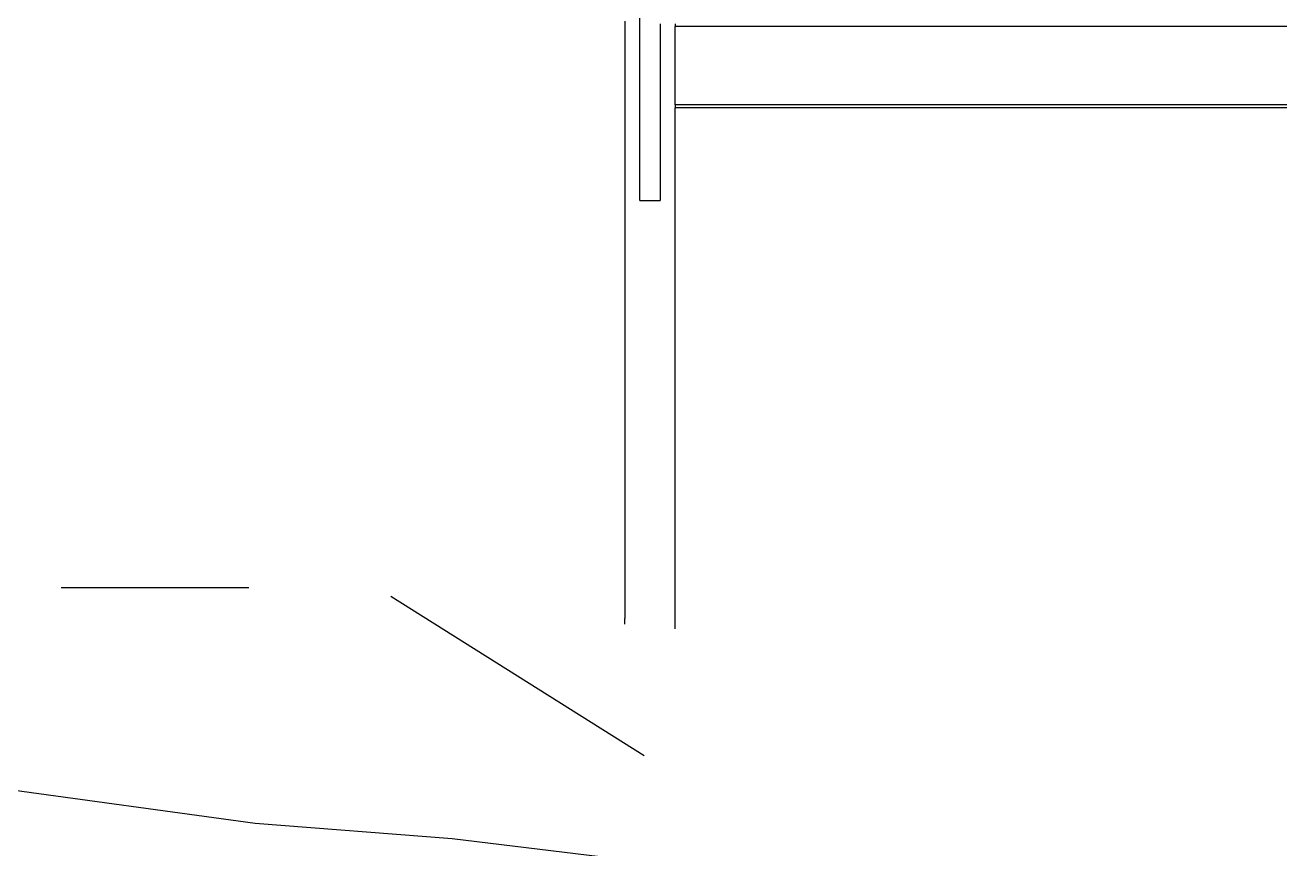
# Model space of a CAD drawing. Extents: x -49.7 to 49.7, y -10.2 to 18.8.
# Drawn here: x -29.31 to -21.84, y 3.26 to 8.16 of the extents above; entities that cross this region are included whole.
import ezdxf

# ---------------------------------------------------------------- set-up
doc = ezdxf.new("R2010")
doc.units = 0
doc.layers.get('0').update_dxf_attribs({"linetype": 'CONTINUOUS'})
doc.layers.add('SECTIONCUTEDGES', color=7, linetype='CONTINUOUS')

msp = doc.modelspace()

# ---------------------------------------------------------------- linework, layer by layer
for p, q in [((-25.6507, 7.1185), (-25.6507, 8.2206)), ((-25.7407, 8.1859), (-25.7407, 4.6277)), ((-25.5307, 8.1706), (-25.5307, 7.1185)), ((-25.4407, 8.1706), (-25.4407, 8.1546)), ((-10.7407, 8.1546), (-25.4407, 8.1546)), ((-25.4407, 7.6866), (-25.4407, 8.1546)), ((-25.4407, 7.6866), (-25.4407, 7.6706)), ((-10.7407, 7.6866), (-25.4407, 7.6866)), ((-25.4407, 7.656), (-25.4407, 7.6706)), ((-25.4271, 7.6706), (-25.4407, 7.6706)), ((-25.4407, 6.8124), (-25.4407, 7.656)), ((-25.1704, 7.6706), (-25.4271, 7.6706)), ((-24.8612, 7.6706), (-25.1704, 7.6706)), ((-23.132, 7.6706), (-24.8612, 7.6706)), ((-22.1236, 7.6706), (-23.132, 7.6706)), ((-21.7053, 7.6706), (-22.1236, 7.6706)), ((-25.6507, 7.1185), (-25.5307, 7.1185)), ((-25.4407, 6.6197), (-25.4407, 6.8124)), ((-25.4407, 6.4101), (-25.4407, 6.6197)), ((-25.4407, 6.0323), (-25.4407, 6.4101)), ((-25.4407, 5.8124), (-25.4407, 6.0323)), ((-25.4407, 5.4612), (-25.4407, 5.8124)), ((-25.4407, 5.1327), (-25.4407, 5.4612)), ((-25.4407, 4.8124), (-25.4407, 5.1327)), ((-29.0952, 4.8124), (-27.9783, 4.8124)), ((-25.4407, 4.5657), (-25.4407, 4.8124)), ((-27.1332, 4.7609), (-25.6252, 3.8124)), ((-25.7407, 4.5932), (-25.7407, 4.6277))]:
    msp.add_line(p, q)
at = {"layer": 'SECTIONCUTEDGES'}
for p, q in [((-30.8806, 3.8124), (-27.9417, 3.4091)), ((-27.9417, 3.4091), (-26.7685, 3.3178)), ((-26.7685, 3.3178), (-25.7407, 3.1929))]:
    msp.add_line(p, q, dxfattribs=at)

doc.saveas('drawing.dxf')
